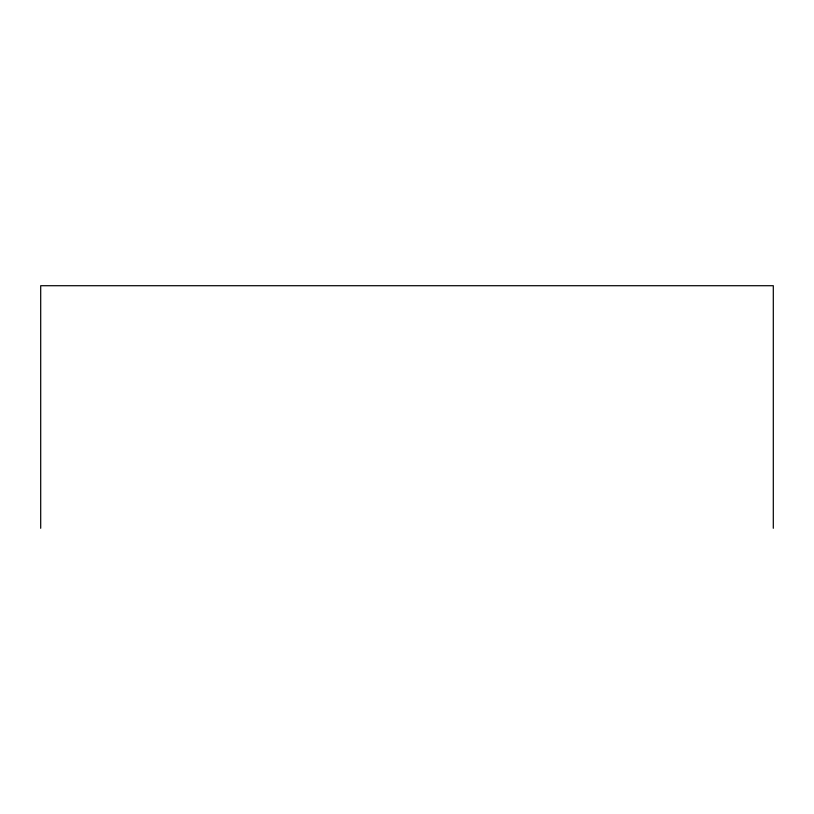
<?xml version="1.0" encoding="UTF-8"?>
<svg xmlns="http://www.w3.org/2000/svg" width="814" height="814" viewBox="0 0 814 814"><rect width="100%" height="100%" fill="white"/><g stroke="black" fill="none" stroke-linecap="round" stroke-linejoin="round"><path stroke-width="1.22" d="M773.3 528.286L773.3 285.714L40.7 285.714L40.7 528.286"/></g></svg>
